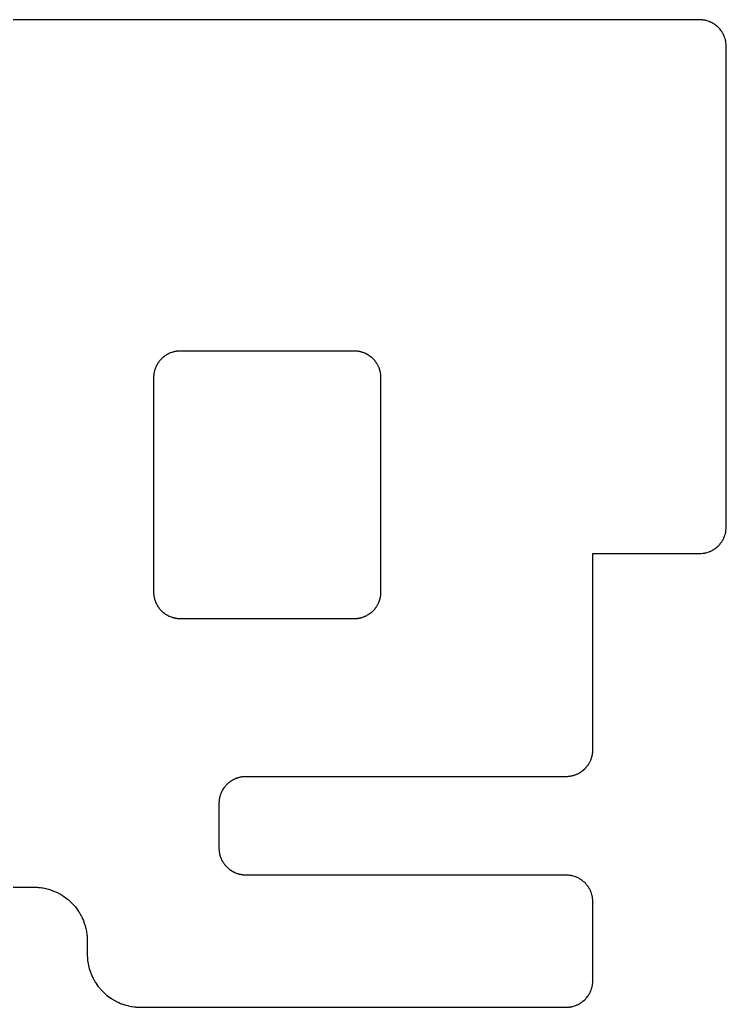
# Model space of a CAD drawing. Header units: metres. Extents: x -5 to 106, y 0 to 37.
# Drawn here: x 79.47 to 105.95, y 0 to 37 of the extents above; entities that cross this region are included whole.
import ezdxf

# ---------------------------------------------------------------- set-up
doc = ezdxf.new("R2010")
doc.units = ezdxf.units.M

msp = doc.modelspace()

# ---------------------------------------------------------------- linework, layer by layer
for p, q in [((104.968, 37), (-4.01758, 37)), ((104.985, 36.999), (104.968, 37)), ((105.002, 36.999), (104.985, 36.999)), ((105.02, 36.998), (105.002, 36.999)), ((105.072, 36.9922), (105.02, 36.998)), ((105.089, 36.9902), (105.072, 36.9922)), ((105.124, 36.9844), (105.089, 36.9902)), ((105.141, 36.9814), (105.124, 36.9844)), ((105.158, 36.9785), (105.141, 36.9814)), ((105.175, 36.9746), (105.158, 36.9785)), ((105.192, 36.9707), (105.175, 36.9746)), ((105.259, 36.9512), (105.192, 36.9707)), ((105.309, 36.9336), (105.259, 36.9512)), ((105.324, 36.9268), (105.309, 36.9336)), ((105.341, 36.9209), (105.324, 36.9268)), ((105.356, 36.9131), (105.341, 36.9209)), ((105.373, 36.9062), (105.356, 36.9131)), ((105.42, 36.8828), (105.373, 36.9062)), ((105.435, 36.875), (105.42, 36.8828)), ((105.45, 36.8662), (105.435, 36.875)), ((105.465, 36.8574), (105.45, 36.8662)), ((105.479, 36.8477), (105.465, 36.8574)), ((105.495, 36.8389), (105.479, 36.8477)), ((105.509, 36.8291), (105.495, 36.8389)), ((105.523, 36.8193), (105.509, 36.8291)), ((105.538, 36.8086), (105.523, 36.8193)), ((105.552, 36.7988), (105.538, 36.8086)), ((105.579, 36.7773), (105.552, 36.7988)), ((105.593, 36.7656), (105.579, 36.7773)), ((105.606, 36.7549), (105.593, 36.7656)), ((105.645, 36.7197), (105.606, 36.7549)), ((105.657, 36.707), (105.645, 36.7197)), ((105.669, 36.6943), (105.657, 36.707)), ((105.682, 36.6816), (105.669, 36.6943)), ((105.705, 36.6562), (105.682, 36.6816)), ((105.716, 36.6426), (105.705, 36.6562)), ((105.728, 36.6289), (105.716, 36.6426)), ((105.749, 36.6016), (105.728, 36.6289)), ((105.759, 36.5879), (105.749, 36.6016)), ((105.77, 36.5732), (105.759, 36.5879)), ((105.779, 36.5596), (105.77, 36.5732)), ((105.789, 36.5449), (105.779, 36.5596)), ((105.798, 36.5303), (105.789, 36.5449)), ((105.808, 36.5146), (105.798, 36.5303)), ((105.816, 36.5), (105.808, 36.5146)), ((105.824, 36.4844), (105.816, 36.5)), ((105.833, 36.4697), (105.824, 36.4844)), ((105.856, 36.4229), (105.833, 36.4697)), ((105.863, 36.4062), (105.856, 36.4229)), ((105.877, 36.375), (105.863, 36.4062)), ((105.884, 36.3584), (105.877, 36.375)), ((105.901, 36.3086), (105.884, 36.3584)), ((105.916, 36.2588), (105.901, 36.3086)), ((105.92, 36.2422), (105.916, 36.2588)), ((105.925, 36.2246), (105.92, 36.2422)), ((105.928, 36.208), (105.925, 36.2246)), ((105.932, 36.1904), (105.928, 36.208)), ((105.935, 36.1738), (105.932, 36.1904)), ((105.938, 36.1562), (105.935, 36.1738)), ((105.94, 36.1396), (105.938, 36.1562)), ((105.946, 36.0869), (105.94, 36.1396)), ((105.947, 36.0693), (105.946, 36.0869)), ((105.948, 36.0527), (105.947, 36.0693)), ((105.95, 36.0176), (105.948, 36.0527)), ((105.95, 17.9824), (105.95, 36.0176)), ((84.9268, 24.4189), (84.9404, 24.4287)), ((84.9404, 24.4287), (84.9697, 24.4482)), ((84.9697, 24.4482), (84.9854, 24.457)), ((84.9854, 24.457), (85, 24.4658)), ((85, 24.4658), (85.0156, 24.4746)), ((85.0156, 24.4746), (85.0303, 24.4824)), ((85.0303, 24.4824), (85.0459, 24.4912)), ((85.0459, 24.4912), (85.0615, 24.499)), ((85.0615, 24.499), (85.0771, 24.5059)), ((85.0771, 24.5059), (85.0938, 24.5137)), ((85.0938, 24.5137), (85.125, 24.5273)), ((85.125, 24.5273), (85.1914, 24.5508)), ((85.1914, 24.5508), (85.208, 24.5557)), ((85.208, 24.5557), (85.2246, 24.5615)), ((85.2246, 24.5615), (85.2412, 24.5654)), ((85.2412, 24.5654), (85.2578, 24.5703)), ((85.2578, 24.5703), (85.2754, 24.5742)), ((85.2754, 24.5742), (85.292, 24.5781)), ((85.292, 24.5781), (85.3096, 24.5811)), ((85.3096, 24.5811), (85.3262, 24.585)), ((85.3262, 24.585), (85.3438, 24.5879)), ((85.3438, 24.5879), (85.3604, 24.5898)), ((85.3604, 24.5898), (85.3779, 24.5928)), ((85.3779, 24.5928), (85.3955, 24.5947)), ((85.3955, 24.5947), (85.4131, 24.5957)), ((85.4131, 24.5957), (85.4307, 24.5977)), ((85.4307, 24.5977), (85.4473, 24.5986)), ((85.4473, 24.5986), (85.4648, 24.5996)), ((85.4648, 24.5996), (92.0312, 24.5996)), ((92.0312, 24.5996), (92.0664, 24.5977)), ((92.0664, 24.5977), (92.084, 24.5957)), ((92.084, 24.5957), (92.1016, 24.5947)), ((92.1016, 24.5947), (92.1182, 24.5928)), ((92.1182, 24.5928), (92.1357, 24.5898)), ((92.1357, 24.5898), (92.1533, 24.5879)), ((92.1533, 24.5879), (92.1699, 24.585)), ((92.1699, 24.585), (92.1875, 24.5811)), ((92.1875, 24.5811), (92.2041, 24.5781)), ((92.2041, 24.5781), (92.2217, 24.5742)), ((92.2217, 24.5742), (92.2383, 24.5703)), ((92.2383, 24.5703), (92.2559, 24.5654)), ((92.2559, 24.5654), (92.2725, 24.5615)), ((92.2725, 24.5615), (92.2891, 24.5557)), ((92.2891, 24.5557), (92.3057, 24.5508)), ((92.3057, 24.5508), (92.3555, 24.5332)), ((92.3555, 24.5332), (92.3711, 24.5273)), ((92.3711, 24.5273), (92.3877, 24.5205)), ((92.3877, 24.5205), (92.4033, 24.5137)), ((92.4033, 24.5137), (92.4189, 24.5059)), ((92.4189, 24.5059), (92.4346, 24.499)), ((92.4346, 24.499), (92.4502, 24.4912)), ((92.4502, 24.4912), (92.4658, 24.4824)), ((92.4658, 24.4824), (92.4814, 24.4746)), ((92.4814, 24.4746), (92.4971, 24.4658)), ((92.4971, 24.4658), (92.5264, 24.4482)), ((92.5264, 24.4482), (92.5703, 24.4189)), ((84.5938, 24.0225), (84.625, 24.085)), ((84.625, 24.085), (84.6338, 24.0996)), ((84.6338, 24.0996), (84.6426, 24.1152)), ((84.6426, 24.1152), (84.6523, 24.1299)), ((84.6523, 24.1299), (84.6611, 24.1445)), ((84.6611, 24.1445), (84.6807, 24.1738)), ((84.6807, 24.1738), (84.6914, 24.1875)), ((84.6914, 24.1875), (84.7012, 24.2012)), ((84.7012, 24.2012), (84.7119, 24.2158)), ((84.7119, 24.2158), (84.7227, 24.2295)), ((84.7227, 24.2295), (84.7344, 24.2422)), ((84.7344, 24.2422), (84.7451, 24.2559)), ((84.7451, 24.2559), (84.7568, 24.2686)), ((84.7568, 24.2686), (84.7686, 24.2822)), ((84.7686, 24.2822), (84.7803, 24.2949)), ((84.7803, 24.2949), (84.793, 24.3066)), ((84.793, 24.3066), (84.8057, 24.3193)), ((84.8057, 24.3193), (84.8438, 24.3545)), ((84.8438, 24.3545), (84.8574, 24.3662)), ((84.8574, 24.3662), (84.9121, 24.4092)), ((84.9121, 24.4092), (84.9268, 24.4189)), ((92.5703, 24.4189), (92.584, 24.4092)), ((92.584, 24.4092), (92.5986, 24.3984)), ((92.5986, 24.3984), (92.6396, 24.3662)), ((92.6396, 24.3662), (92.6523, 24.3545)), ((92.6523, 24.3545), (92.666, 24.3428)), ((92.666, 24.3428), (92.6914, 24.3193)), ((92.6914, 24.3193), (92.7158, 24.2949)), ((92.7158, 24.2949), (92.7275, 24.2822)), ((92.7275, 24.2822), (92.7402, 24.2686)), ((92.7402, 24.2686), (92.751, 24.2559)), ((92.751, 24.2559), (92.7627, 24.2422)), ((92.7627, 24.2422), (92.7734, 24.2295)), ((92.7734, 24.2295), (92.7842, 24.2158)), ((92.7842, 24.2158), (92.7949, 24.2012)), ((92.7949, 24.2012), (92.8057, 24.1875)), ((92.8057, 24.1875), (92.8154, 24.1738)), ((92.8154, 24.1738), (92.8262, 24.1592)), ((92.8262, 24.1592), (92.835, 24.1445)), ((92.835, 24.1445), (92.8447, 24.1299)), ((92.8447, 24.1299), (92.8535, 24.1152)), ((92.8535, 24.1152), (92.8623, 24.0996)), ((92.8623, 24.0996), (92.8711, 24.085)), ((92.8711, 24.085), (92.8799, 24.0693)), ((92.8799, 24.0693), (92.9033, 24.0225)), ((84.502, 23.6699), (84.5039, 23.6865)), ((84.5039, 23.6865), (84.5098, 23.7393)), ((84.5098, 23.7393), (84.5127, 23.7559)), ((84.5127, 23.7559), (84.5186, 23.791)), ((84.5186, 23.791), (84.5215, 23.8076)), ((84.5215, 23.8076), (84.5254, 23.8252)), ((84.5254, 23.8252), (84.5293, 23.8418)), ((84.5293, 23.8418), (84.5391, 23.875)), ((84.5391, 23.875), (84.5439, 23.8926)), ((84.5439, 23.8926), (84.5488, 23.9092)), ((84.5488, 23.9092), (84.5547, 23.9258)), ((84.5547, 23.9258), (84.5605, 23.9414)), ((84.5605, 23.9414), (84.5664, 23.958)), ((84.5664, 23.958), (84.5732, 23.9746)), ((84.5732, 23.9746), (84.5791, 23.9902)), ((84.5791, 23.9902), (84.5869, 24.0068)), ((84.5869, 24.0068), (84.5938, 24.0225)), ((92.9033, 24.0225), (92.9102, 24.0068)), ((92.9102, 24.0068), (92.917, 23.9902)), ((92.917, 23.9902), (92.9238, 23.9746)), ((92.9238, 23.9746), (92.9307, 23.958)), ((92.9307, 23.958), (92.9365, 23.9414)), ((92.9365, 23.9414), (92.9424, 23.9258)), ((92.9424, 23.9258), (92.9473, 23.9092)), ((92.9473, 23.9092), (92.9531, 23.8926)), ((92.9531, 23.8926), (92.958, 23.875)), ((92.958, 23.875), (92.9629, 23.8584)), ((92.9629, 23.8584), (92.9707, 23.8252)), ((92.9707, 23.8252), (92.9746, 23.8076)), ((92.9746, 23.8076), (92.9785, 23.791)), ((92.9785, 23.791), (92.9844, 23.7559)), ((92.9844, 23.7559), (92.9873, 23.7393)), ((92.9873, 23.7393), (92.9932, 23.6865)), ((92.9932, 23.6865), (92.9941, 23.6699)), ((84.5, 23.6172), (84.501, 23.6348)), ((84.5, 15.5332), (84.5, 23.6172)), ((84.501, 23.6523), (84.502, 23.6699)), ((84.501, 23.6348), (84.501, 23.6523)), ((92.9941, 23.6699), (92.9961, 23.6348)), ((92.9961, 23.6348), (92.9961, 23.6172)), ((92.9961, 23.6172), (92.9971, 23.5996)), ((92.9971, 23.5996), (92.9971, 15.5508)), ((105.92, 17.7578), (105.925, 17.7754)), ((105.925, 17.7754), (105.928, 17.792)), ((105.928, 17.792), (105.932, 17.8096)), ((105.932, 17.8096), (105.935, 17.8262)), ((105.935, 17.8262), (105.938, 17.8438)), ((105.938, 17.8438), (105.94, 17.8604)), ((105.94, 17.8604), (105.946, 17.9131)), ((105.946, 17.9131), (105.947, 17.9307)), ((105.947, 17.9307), (105.948, 17.9473)), ((105.948, 17.9473), (105.95, 17.9824)), ((105.728, 17.3711), (105.749, 17.3984)), ((105.749, 17.3984), (105.759, 17.4121)), ((105.759, 17.4121), (105.77, 17.4268)), ((105.77, 17.4268), (105.779, 17.4404)), ((105.779, 17.4404), (105.789, 17.4551)), ((105.789, 17.4551), (105.798, 17.4697)), ((105.798, 17.4697), (105.808, 17.4854)), ((105.808, 17.4854), (105.816, 17.5)), ((105.816, 17.5), (105.824, 17.5156)), ((105.824, 17.5156), (105.833, 17.5303)), ((105.833, 17.5303), (105.856, 17.5771)), ((105.856, 17.5771), (105.863, 17.5938)), ((105.863, 17.5938), (105.877, 17.625)), ((105.877, 17.625), (105.884, 17.6416)), ((105.884, 17.6416), (105.901, 17.6914)), ((105.901, 17.6914), (105.916, 17.7412)), ((105.916, 17.7412), (105.92, 17.7578)), ((105.141, 17.0186), (105.158, 17.0215)), ((105.158, 17.0215), (105.175, 17.0254)), ((105.175, 17.0254), (105.192, 17.0293)), ((105.192, 17.0293), (105.259, 17.0488)), ((105.259, 17.0488), (105.309, 17.0664)), ((105.309, 17.0664), (105.324, 17.0732)), ((105.324, 17.0732), (105.341, 17.0791)), ((105.341, 17.0791), (105.356, 17.0869)), ((105.356, 17.0869), (105.373, 17.0938)), ((105.373, 17.0938), (105.42, 17.1172)), ((105.42, 17.1172), (105.435, 17.125)), ((105.435, 17.125), (105.45, 17.1338)), ((105.45, 17.1338), (105.465, 17.1426)), ((105.465, 17.1426), (105.479, 17.1523)), ((105.479, 17.1523), (105.495, 17.1611)), ((105.495, 17.1611), (105.509, 17.1709)), ((105.509, 17.1709), (105.523, 17.1807)), ((105.523, 17.1807), (105.538, 17.1914)), ((105.538, 17.1914), (105.552, 17.2012)), ((105.552, 17.2012), (105.579, 17.2227)), ((105.579, 17.2227), (105.593, 17.2344)), ((105.593, 17.2344), (105.606, 17.2451)), ((105.606, 17.2451), (105.645, 17.2803)), ((105.645, 17.2803), (105.657, 17.293)), ((105.657, 17.293), (105.669, 17.3057)), ((105.669, 17.3057), (105.682, 17.3184)), ((105.682, 17.3184), (105.705, 17.3438)), ((105.705, 17.3438), (105.716, 17.3574)), ((105.716, 17.3574), (105.728, 17.3711)), ((100.95, 9.63281), (100.95, 17)), ((100.95, 17), (104.968, 17)), ((104.968, 17), (104.985, 17.001)), ((104.985, 17.001), (105.002, 17.001)), ((105.002, 17.001), (105.02, 17.002)), ((105.02, 17.002), (105.072, 17.0078)), ((105.072, 17.0078), (105.089, 17.0098)), ((105.089, 17.0098), (105.124, 17.0156)), ((105.124, 17.0156), (105.141, 17.0186)), ((92.9971, 15.5508), (92.9961, 15.5332)), ((84.501, 15.5156), (84.5, 15.5332)), ((84.501, 15.498), (84.501, 15.5156)), ((84.502, 15.4805), (84.501, 15.498)), ((84.5039, 15.4639), (84.502, 15.4805)), ((84.5098, 15.4111), (84.5039, 15.4639)), ((84.5127, 15.3945), (84.5098, 15.4111)), ((84.5186, 15.3594), (84.5127, 15.3945)), ((84.5215, 15.3428), (84.5186, 15.3594)), ((84.5254, 15.3252), (84.5215, 15.3428)), ((84.5293, 15.3086), (84.5254, 15.3252)), ((84.5391, 15.2754), (84.5293, 15.3086)), ((84.5439, 15.2578), (84.5391, 15.2754)), ((84.5488, 15.2412), (84.5439, 15.2578)), ((84.5547, 15.2246), (84.5488, 15.2412)), ((84.5605, 15.209), (84.5547, 15.2246)), ((84.5664, 15.1924), (84.5605, 15.209)), ((84.5732, 15.1758), (84.5664, 15.1924)), ((84.5791, 15.1602), (84.5732, 15.1758)), ((92.9238, 15.1758), (92.917, 15.1602)), ((92.9307, 15.1924), (92.9238, 15.1758)), ((92.9365, 15.209), (92.9307, 15.1924)), ((92.9424, 15.2246), (92.9365, 15.209)), ((92.9473, 15.2412), (92.9424, 15.2246)), ((92.9531, 15.2578), (92.9473, 15.2412)), ((92.958, 15.2754), (92.9531, 15.2578)), ((92.9629, 15.292), (92.958, 15.2754)), ((92.9707, 15.3252), (92.9629, 15.292)), ((92.9746, 15.3428), (92.9707, 15.3252)), ((92.9785, 15.3594), (92.9746, 15.3428)), ((92.9844, 15.3945), (92.9785, 15.3594)), ((92.9873, 15.4111), (92.9844, 15.3945)), ((92.9932, 15.4639), (92.9873, 15.4111)), ((92.9941, 15.4805), (92.9932, 15.4639)), ((92.9961, 15.5156), (92.9941, 15.4805)), ((92.9961, 15.5332), (92.9961, 15.5156)), ((84.5869, 15.1436), (84.5791, 15.1602)), ((84.5938, 15.1279), (84.5869, 15.1436)), ((84.625, 15.0654), (84.5938, 15.1279)), ((84.6338, 15.0508), (84.625, 15.0654)), ((84.6426, 15.0352), (84.6338, 15.0508)), ((84.6523, 15.0205), (84.6426, 15.0352)), ((84.6611, 15.0059), (84.6523, 15.0205)), ((84.6807, 14.9766), (84.6611, 15.0059)), ((84.6914, 14.9629), (84.6807, 14.9766)), ((84.7012, 14.9492), (84.6914, 14.9629)), ((84.7119, 14.9346), (84.7012, 14.9492)), ((84.7227, 14.9209), (84.7119, 14.9346)), ((84.7344, 14.9082), (84.7227, 14.9209)), ((84.7451, 14.8945), (84.7344, 14.9082)), ((84.7568, 14.8818), (84.7451, 14.8945)), ((84.7686, 14.8682), (84.7568, 14.8818)), ((84.7803, 14.8555), (84.7686, 14.8682)), ((84.793, 14.8438), (84.7803, 14.8555)), ((84.8057, 14.8311), (84.793, 14.8438)), ((84.8438, 14.7959), (84.8057, 14.8311)), ((92.666, 14.8076), (92.6523, 14.7959)), ((92.6914, 14.8311), (92.666, 14.8076)), ((92.7158, 14.8555), (92.6914, 14.8311)), ((92.7275, 14.8682), (92.7158, 14.8555)), ((92.7402, 14.8818), (92.7275, 14.8682)), ((92.751, 14.8945), (92.7402, 14.8818)), ((92.7627, 14.9082), (92.751, 14.8945)), ((92.7734, 14.9209), (92.7627, 14.9082)), ((92.7842, 14.9346), (92.7734, 14.9209)), ((92.7949, 14.9492), (92.7842, 14.9346)), ((92.8057, 14.9629), (92.7949, 14.9492)), ((92.8154, 14.9766), (92.8057, 14.9629)), ((92.8262, 14.9912), (92.8154, 14.9766)), ((92.835, 15.0059), (92.8262, 14.9912)), ((92.8447, 15.0205), (92.835, 15.0059)), ((92.8535, 15.0352), (92.8447, 15.0205)), ((92.8623, 15.0508), (92.8535, 15.0352)), ((92.8711, 15.0654), (92.8623, 15.0508)), ((92.8799, 15.0811), (92.8711, 15.0654)), ((92.9033, 15.1279), (92.8799, 15.0811)), ((92.9102, 15.1436), (92.9033, 15.1279)), ((92.917, 15.1602), (92.9102, 15.1436)), ((84.8574, 14.7842), (84.8438, 14.7959)), ((84.9121, 14.7412), (84.8574, 14.7842)), ((84.9268, 14.7314), (84.9121, 14.7412)), ((84.9404, 14.7217), (84.9268, 14.7314)), ((84.9697, 14.7021), (84.9404, 14.7217)), ((84.9854, 14.6934), (84.9697, 14.7021)), ((85, 14.6846), (84.9854, 14.6934)), ((85.0156, 14.6758), (85, 14.6846)), ((85.0303, 14.668), (85.0156, 14.6758)), ((85.0459, 14.6592), (85.0303, 14.668)), ((85.0615, 14.6514), (85.0459, 14.6592)), ((85.0771, 14.6445), (85.0615, 14.6514)), ((85.0938, 14.6367), (85.0771, 14.6445)), ((85.125, 14.623), (85.0938, 14.6367)), ((85.1914, 14.5996), (85.125, 14.623)), ((85.208, 14.5947), (85.1914, 14.5996)), ((85.2246, 14.5889), (85.208, 14.5947)), ((85.2412, 14.585), (85.2246, 14.5889)), ((85.2578, 14.5801), (85.2412, 14.585)), ((85.2754, 14.5762), (85.2578, 14.5801)), ((85.292, 14.5723), (85.2754, 14.5762)), ((85.3096, 14.5693), (85.292, 14.5723)), ((85.3262, 14.5654), (85.3096, 14.5693)), ((85.3438, 14.5625), (85.3262, 14.5654)), ((85.3604, 14.5605), (85.3438, 14.5625)), ((85.3779, 14.5576), (85.3604, 14.5605)), ((85.3955, 14.5557), (85.3779, 14.5576)), ((85.4131, 14.5547), (85.3955, 14.5557)), ((85.4307, 14.5527), (85.4131, 14.5547)), ((85.4473, 14.5518), (85.4307, 14.5527)), ((85.4648, 14.5508), (85.4473, 14.5518)), ((92.0312, 14.5508), (85.4648, 14.5508)), ((92.0664, 14.5527), (92.0312, 14.5508)), ((92.084, 14.5547), (92.0664, 14.5527)), ((92.1016, 14.5557), (92.084, 14.5547)), ((92.1182, 14.5576), (92.1016, 14.5557)), ((92.1357, 14.5605), (92.1182, 14.5576)), ((92.1533, 14.5625), (92.1357, 14.5605)), ((92.1699, 14.5654), (92.1533, 14.5625)), ((92.1875, 14.5693), (92.1699, 14.5654)), ((92.2041, 14.5723), (92.1875, 14.5693)), ((92.2217, 14.5762), (92.2041, 14.5723)), ((92.2383, 14.5801), (92.2217, 14.5762)), ((92.2559, 14.585), (92.2383, 14.5801)), ((92.2725, 14.5889), (92.2559, 14.585)), ((92.2891, 14.5947), (92.2725, 14.5889)), ((92.3057, 14.5996), (92.2891, 14.5947)), ((92.3555, 14.6172), (92.3057, 14.5996)), ((92.3711, 14.623), (92.3555, 14.6172)), ((92.3877, 14.6299), (92.3711, 14.623)), ((92.4033, 14.6367), (92.3877, 14.6299)), ((92.4189, 14.6445), (92.4033, 14.6367)), ((92.4346, 14.6514), (92.4189, 14.6445)), ((92.4502, 14.6592), (92.4346, 14.6514)), ((92.4658, 14.668), (92.4502, 14.6592)), ((92.4814, 14.6758), (92.4658, 14.668)), ((92.4971, 14.6846), (92.4814, 14.6758)), ((92.5264, 14.7021), (92.4971, 14.6846)), ((92.5703, 14.7314), (92.5264, 14.7021)), ((92.584, 14.7412), (92.5703, 14.7314)), ((92.5986, 14.752), (92.584, 14.7412)), ((92.6396, 14.7842), (92.5986, 14.752)), ((92.6523, 14.7959), (92.6396, 14.7842)), ((100.946, 9.5625), (100.95, 9.63281)), ((100.856, 9.22754), (100.87, 9.25879)), ((100.87, 9.25879), (100.884, 9.29199)), ((100.884, 9.29199), (100.89, 9.30762)), ((100.89, 9.30762), (100.901, 9.34082)), ((100.901, 9.34082), (100.911, 9.37402)), ((100.911, 9.37402), (100.916, 9.3916)), ((100.916, 9.3916), (100.92, 9.4082)), ((100.92, 9.4082), (100.925, 9.4248)), ((100.925, 9.4248), (100.928, 9.44238)), ((100.928, 9.44238), (100.932, 9.45898)), ((100.932, 9.45898), (100.935, 9.47656)), ((100.935, 9.47656), (100.938, 9.49316)), ((100.938, 9.49316), (100.94, 9.51074)), ((100.94, 9.51074), (100.944, 9.5459)), ((100.944, 9.5459), (100.946, 9.5625)), ((100.538, 8.84082), (100.593, 8.88379)), ((100.593, 8.88379), (100.606, 8.89551)), ((100.606, 8.89551), (100.645, 8.93066)), ((100.645, 8.93066), (100.682, 8.96777)), ((100.682, 8.96777), (100.693, 8.98047)), ((100.693, 8.98047), (100.705, 8.99414)), ((100.705, 8.99414), (100.716, 9.00684)), ((100.716, 9.00684), (100.728, 9.02051)), ((100.728, 9.02051), (100.749, 9.04785)), ((100.749, 9.04785), (100.759, 9.0625)), ((100.759, 9.0625), (100.77, 9.07617)), ((100.77, 9.07617), (100.789, 9.10547)), ((100.789, 9.10547), (100.798, 9.12012)), ((100.798, 9.12012), (100.808, 9.13477)), ((100.808, 9.13477), (100.816, 9.15039)), ((100.816, 9.15039), (100.824, 9.16504)), ((100.824, 9.16504), (100.833, 9.18066)), ((100.833, 9.18066), (100.856, 9.22754)), ((87.4346, 8.50684), (87.4502, 8.51562)), ((87.4502, 8.51562), (87.4648, 8.52441)), ((87.4648, 8.52441), (87.4805, 8.5332)), ((87.4805, 8.5332), (87.5273, 8.55664)), ((87.5273, 8.55664), (87.543, 8.56348)), ((87.543, 8.56348), (87.5596, 8.57031)), ((87.5596, 8.57031), (87.5752, 8.57715)), ((87.5752, 8.57715), (87.5918, 8.58398)), ((87.5918, 8.58398), (87.6084, 8.58984)), ((87.6084, 8.58984), (87.624, 8.5957)), ((87.624, 8.5957), (87.6406, 8.60059)), ((87.6406, 8.60059), (87.6572, 8.60645)), ((87.6572, 8.60645), (87.6748, 8.61133)), ((87.6748, 8.61133), (87.6914, 8.61621)), ((87.6914, 8.61621), (87.7246, 8.62402)), ((87.7246, 8.62402), (87.7422, 8.62793)), ((87.7422, 8.62793), (87.7588, 8.63184)), ((87.7588, 8.63184), (87.7939, 8.6377)), ((87.7939, 8.6377), (87.8105, 8.64062)), ((87.8105, 8.64062), (87.8633, 8.64648)), ((87.8633, 8.64648), (87.8799, 8.64746)), ((87.8799, 8.64746), (87.915, 8.64941)), ((87.915, 8.64941), (87.9326, 8.64941)), ((87.9326, 8.64941), (87.9502, 8.65039)), ((87.9502, 8.65039), (99.9854, 8.65039)), ((99.9854, 8.65039), (100.002, 8.65137)), ((100.002, 8.65137), (100.037, 8.65332)), ((100.037, 8.65332), (100.072, 8.65723)), ((100.072, 8.65723), (100.089, 8.66016)), ((100.089, 8.66016), (100.106, 8.66211)), ((100.106, 8.66211), (100.124, 8.66504)), ((100.124, 8.66504), (100.141, 8.66797)), ((100.141, 8.66797), (100.158, 8.67188)), ((100.158, 8.67188), (100.175, 8.67578)), ((100.175, 8.67578), (100.192, 8.67969)), ((100.192, 8.67969), (100.209, 8.68359)), ((100.209, 8.68359), (100.242, 8.69336)), ((100.242, 8.69336), (100.259, 8.69922)), ((100.259, 8.69922), (100.275, 8.7041)), ((100.275, 8.7041), (100.292, 8.70996)), ((100.292, 8.70996), (100.309, 8.7168)), ((100.309, 8.7168), (100.324, 8.72266)), ((100.324, 8.72266), (100.341, 8.72949)), ((100.341, 8.72949), (100.356, 8.73633)), ((100.356, 8.73633), (100.373, 8.74414)), ((100.373, 8.74414), (100.389, 8.75098)), ((100.389, 8.75098), (100.42, 8.7666)), ((100.42, 8.7666), (100.435, 8.77539)), ((100.435, 8.77539), (100.45, 8.78418)), ((100.45, 8.78418), (100.479, 8.80176)), ((100.479, 8.80176), (100.495, 8.81152)), ((100.495, 8.81152), (100.509, 8.82129)), ((100.509, 8.82129), (100.538, 8.84082)), ((87.0752, 8.13477), (87.084, 8.15039)), ((87.084, 8.15039), (87.1016, 8.17969)), ((87.1016, 8.17969), (87.1309, 8.22363)), ((87.1309, 8.22363), (87.1406, 8.2373)), ((87.1406, 8.2373), (87.1514, 8.25195)), ((87.1514, 8.25195), (87.1836, 8.29297)), ((87.1836, 8.29297), (87.1953, 8.30566)), ((87.1953, 8.30566), (87.207, 8.31934)), ((87.207, 8.31934), (87.2305, 8.34473)), ((87.2305, 8.34473), (87.2676, 8.38184)), ((87.2676, 8.38184), (87.2812, 8.39355)), ((87.2812, 8.39355), (87.2939, 8.4043)), ((87.2939, 8.4043), (87.3076, 8.41602)), ((87.3076, 8.41602), (87.3203, 8.42676)), ((87.3203, 8.42676), (87.334, 8.43848)), ((87.334, 8.43848), (87.3486, 8.44824)), ((87.3486, 8.44824), (87.3623, 8.45898)), ((87.3623, 8.45898), (87.376, 8.46875)), ((87.376, 8.46875), (87.3906, 8.47949)), ((87.3906, 8.47949), (87.4053, 8.48828)), ((87.4053, 8.48828), (87.4199, 8.49805)), ((87.4199, 8.49805), (87.4346, 8.50684)), ((86.9551, 7.75488), (86.957, 7.77148)), ((86.957, 7.77148), (86.96, 7.78906)), ((86.96, 7.78906), (86.9619, 7.80664)), ((86.9619, 7.80664), (86.9648, 7.82324)), ((86.9648, 7.82324), (86.9688, 7.84082)), ((86.9688, 7.84082), (86.9717, 7.8584)), ((86.9717, 7.8584), (86.9795, 7.8916)), ((86.9795, 7.8916), (86.9844, 7.90918)), ((86.9844, 7.90918), (86.9883, 7.92578)), ((86.9883, 7.92578), (86.9941, 7.94238)), ((86.9941, 7.94238), (86.999, 7.95898)), ((86.999, 7.95898), (87.0166, 8.00879)), ((87.0166, 8.00879), (87.0225, 8.02441)), ((87.0225, 8.02441), (87.0293, 8.04102)), ((87.0293, 8.04102), (87.0361, 8.05664)), ((87.0361, 8.05664), (87.0439, 8.07227)), ((87.0439, 8.07227), (87.0508, 8.08789)), ((87.0508, 8.08789), (87.0586, 8.10352)), ((87.0586, 8.10352), (87.0674, 8.11914)), ((87.0674, 8.11914), (87.0752, 8.13477)), ((86.9502, 7.68457), (86.9521, 7.71973)), ((86.9502, 5.91504), (86.9502, 7.68457)), ((86.9521, 7.71973), (86.9541, 7.7373)), ((86.9541, 7.7373), (86.9551, 7.75488)), ((86.9521, 5.87988), (86.9502, 5.91504)), ((86.9541, 5.86328), (86.9521, 5.87988)), ((86.9551, 5.8457), (86.9541, 5.86328)), ((86.957, 5.82812), (86.9551, 5.8457)), ((86.96, 5.81055), (86.957, 5.82812)), ((86.9619, 5.79395), (86.96, 5.81055)), ((86.9648, 5.77637), (86.9619, 5.79395)), ((86.9688, 5.75879), (86.9648, 5.77637)), ((86.9717, 5.74219), (86.9688, 5.75879)), ((86.9756, 5.72461), (86.9717, 5.74219)), ((86.9795, 5.70801), (86.9756, 5.72461)), ((86.9844, 5.69141), (86.9795, 5.70801)), ((86.9883, 5.6748), (86.9844, 5.69141)), ((86.9941, 5.65723), (86.9883, 5.6748)), ((86.999, 5.64062), (86.9941, 5.65723)), ((87.0049, 5.62402), (86.999, 5.64062)), ((87.0107, 5.6084), (87.0049, 5.62402)), ((87.0225, 5.5752), (87.0107, 5.6084)), ((87.0293, 5.55957), (87.0225, 5.5752)), ((87.0361, 5.54297), (87.0293, 5.55957)), ((87.0439, 5.52734), (87.0361, 5.54297)), ((87.0508, 5.51172), (87.0439, 5.52734)), ((87.0586, 5.49609), (87.0508, 5.51172)), ((87.0674, 5.48047), (87.0586, 5.49609)), ((87.0752, 5.46484), (87.0674, 5.48047)), ((87.084, 5.4502), (87.0752, 5.46484)), ((87.0928, 5.43457), (87.084, 5.4502)), ((87.1016, 5.41992), (87.0928, 5.43457)), ((87.1309, 5.37598), (87.1016, 5.41992)), ((87.1406, 5.3623), (87.1309, 5.37598)), ((87.1514, 5.34863), (87.1406, 5.3623)), ((87.1621, 5.33398), (87.1514, 5.34863)), ((87.1729, 5.32031), (87.1621, 5.33398)), ((87.1836, 5.30762), (87.1729, 5.32031)), ((87.1953, 5.29395), (87.1836, 5.30762)), ((87.207, 5.28125), (87.1953, 5.29395)), ((87.2188, 5.26758), (87.207, 5.28125)), ((87.2305, 5.25488), (87.2188, 5.26758)), ((87.2432, 5.24316), (87.2305, 5.25488)), ((87.2549, 5.23047), (87.2432, 5.24316)), ((87.2676, 5.21875), (87.2549, 5.23047)), ((87.2812, 5.20703), (87.2676, 5.21875)), ((87.2939, 5.19531), (87.2812, 5.20703)), ((87.3076, 5.18359), (87.2939, 5.19531)), ((87.3203, 5.17285), (87.3076, 5.18359)), ((87.334, 5.16211), (87.3203, 5.17285)), ((87.3486, 5.15137), (87.334, 5.16211)), ((87.3623, 5.14062), (87.3486, 5.15137)), ((87.376, 5.13086), (87.3623, 5.14062)), ((87.4199, 5.10156), (87.376, 5.13086)), ((87.4346, 5.09277), (87.4199, 5.10156)), ((87.4502, 5.08398), (87.4346, 5.09277)), ((87.4648, 5.0752), (87.4502, 5.08398)), ((87.4805, 5.06738), (87.4648, 5.0752)), ((87.4961, 5.05859), (87.4805, 5.06738)), ((87.5117, 5.05078), (87.4961, 5.05859)), ((87.5273, 5.04395), (87.5117, 5.05078)), ((87.543, 5.03613), (87.5273, 5.04395)), ((87.5596, 5.0293), (87.543, 5.03613)), ((87.5752, 5.02246), (87.5596, 5.0293)), ((87.6084, 5.01074), (87.5752, 5.02246)), ((87.624, 5.00488), (87.6084, 5.01074)), ((87.6406, 4.99902), (87.624, 5.00488)), ((87.6572, 4.99414), (87.6406, 4.99902)), ((87.6748, 4.98828), (87.6572, 4.99414)), ((87.6914, 4.98438), (87.6748, 4.98828)), ((87.708, 4.97949), (87.6914, 4.98438)), ((87.7246, 4.97559), (87.708, 4.97949)), ((87.7422, 4.97168), (87.7246, 4.97559)), ((87.7588, 4.96875), (87.7422, 4.97168)), ((87.7764, 4.96484), (87.7588, 4.96875)), ((87.7939, 4.96191), (87.7764, 4.96484)), ((87.8105, 4.95996), (87.7939, 4.96191)), ((87.8281, 4.95703), (87.8105, 4.95996)), ((87.8457, 4.95508), (87.8281, 4.95703)), ((87.8633, 4.9541), (87.8457, 4.95508)), ((87.8799, 4.95215), (87.8633, 4.9541)), ((87.915, 4.9502), (87.8799, 4.95215)), ((99.9678, 4.9502), (87.915, 4.9502)), ((99.9854, 4.94922), (99.9678, 4.9502)), ((100.002, 4.94824), (99.9854, 4.94922)), ((100.037, 4.94629), (100.002, 4.94824)), ((100.072, 4.94238), (100.037, 4.94629)), ((100.089, 4.94043), (100.072, 4.94238)), ((100.124, 4.93457), (100.089, 4.94043)), ((100.141, 4.93164), (100.124, 4.93457)), ((100.158, 4.92773), (100.141, 4.93164)), ((100.175, 4.9248), (100.158, 4.92773)), ((100.192, 4.91992), (100.175, 4.9248)), ((100.209, 4.91602), (100.192, 4.91992)), ((100.259, 4.90137), (100.209, 4.91602)), ((100.309, 4.88379), (100.259, 4.90137)), ((100.324, 4.87695), (100.309, 4.88379)), ((100.341, 4.87012), (100.324, 4.87695)), ((100.356, 4.86328), (100.341, 4.87012)), ((100.373, 4.85645), (100.356, 4.86328)), ((100.42, 4.83301), (100.373, 4.85645)), ((100.435, 4.82422), (100.42, 4.83301)), ((100.45, 4.81641), (100.435, 4.82422)), ((100.465, 4.80762), (100.45, 4.81641)), ((19.9648, 4.5), (80.0352, 4.5)), ((80.0352, 4.5), (80.0693, 4.49902)), ((80.0693, 4.49902), (80.1396, 4.49512)), ((80.1396, 4.49512), (80.1738, 4.49219)), ((80.1738, 4.49219), (80.209, 4.48926)), ((80.209, 4.48926), (80.2441, 4.48535)), ((80.2441, 4.48535), (80.3125, 4.47559)), ((80.3125, 4.47559), (80.3477, 4.46973)), ((80.3477, 4.46973), (80.4502, 4.44922)), ((80.4502, 4.44922), (80.4834, 4.44043)), ((80.4834, 4.44043), (80.5518, 4.42285)), ((100.479, 4.79785), (100.465, 4.80762)), ((100.495, 4.78906), (100.479, 4.79785)), ((100.509, 4.7793), (100.495, 4.78906)), ((100.523, 4.76953), (100.509, 4.7793)), ((100.538, 4.75879), (100.523, 4.76953)), ((100.552, 4.74902), (100.538, 4.75879)), ((100.579, 4.72754), (100.552, 4.74902)), ((100.593, 4.71582), (100.579, 4.72754)), ((100.606, 4.70508), (100.593, 4.71582)), ((100.632, 4.68164), (100.606, 4.70508)), ((100.645, 4.66895), (100.632, 4.68164)), ((100.657, 4.65723), (100.645, 4.66895)), ((100.669, 4.64453), (100.657, 4.65723)), ((100.682, 4.63184), (100.669, 4.64453)), ((100.705, 4.60645), (100.682, 4.63184)), ((100.716, 4.59277), (100.705, 4.60645)), ((100.728, 4.5791), (100.716, 4.59277)), ((100.749, 4.55176), (100.728, 4.5791)), ((100.759, 4.53809), (100.749, 4.55176)), ((100.77, 4.52344), (100.759, 4.53809)), ((100.779, 4.50879), (100.77, 4.52344)), ((100.789, 4.49512), (100.779, 4.50879)), ((100.798, 4.47949), (100.789, 4.49512)), ((100.808, 4.46484), (100.798, 4.47949)), ((100.816, 4.4502), (100.808, 4.46484)), ((100.824, 4.43457), (100.816, 4.4502)), ((80.5518, 4.42285), (80.585, 4.41309)), ((80.585, 4.41309), (80.6182, 4.40234)), ((80.6182, 4.40234), (80.6514, 4.39062)), ((80.6514, 4.39062), (80.6836, 4.37891)), ((80.6836, 4.37891), (80.7168, 4.36719)), ((80.7168, 4.36719), (80.749, 4.35449)), ((80.749, 4.35449), (80.8135, 4.32715)), ((80.8135, 4.32715), (80.8457, 4.3125)), ((80.8457, 4.3125), (80.877, 4.29785)), ((80.877, 4.29785), (80.9082, 4.28223)), ((80.9082, 4.28223), (80.9385, 4.26562)), ((80.9385, 4.26562), (80.9697, 4.24902)), ((80.9697, 4.24902), (81, 4.23242)), ((81, 4.23242), (81.0303, 4.21387)), ((81.0303, 4.21387), (81.0596, 4.19629)), ((81.0596, 4.19629), (81.0889, 4.17773)), ((81.0889, 4.17773), (81.1475, 4.13867)), ((81.1475, 4.13867), (81.2041, 4.09766)), ((81.2041, 4.09766), (81.2588, 4.05469)), ((100.833, 4.41992), (100.824, 4.43457)), ((100.856, 4.37305), (100.833, 4.41992)), ((100.863, 4.35645), (100.856, 4.37305)), ((100.87, 4.34082), (100.863, 4.35645)), ((100.877, 4.32422), (100.87, 4.34082)), ((100.884, 4.30859), (100.877, 4.32422)), ((100.901, 4.25879), (100.884, 4.30859)), ((100.916, 4.20898), (100.901, 4.25879)), ((100.92, 4.19238), (100.916, 4.20898)), ((100.925, 4.1748), (100.92, 4.19238)), ((100.928, 4.1582), (100.925, 4.1748)), ((100.932, 4.14062), (100.928, 4.1582)), ((100.935, 4.12402), (100.932, 4.14062)), ((100.94, 4.08887), (100.935, 4.12402)), ((100.942, 4.07227), (100.94, 4.08887)), ((100.946, 4.03711), (100.942, 4.07227)), ((81.2588, 4.05469), (81.2852, 4.03223)), ((81.2852, 4.03223), (81.3125, 4.00977)), ((81.3125, 4.00977), (81.3379, 3.98633)), ((81.3379, 3.98633), (81.3643, 3.96289)), ((81.3643, 3.96289), (81.3896, 3.93848)), ((81.3896, 3.93848), (81.4385, 3.88965)), ((81.4385, 3.88965), (81.4629, 3.86426)), ((81.4629, 3.86426), (81.4863, 3.83789)), ((81.4863, 3.83789), (81.5098, 3.8125)), ((81.5098, 3.8125), (81.5322, 3.78516)), ((81.5322, 3.78516), (81.5547, 3.75879)), ((81.5547, 3.75879), (81.5977, 3.7041)), ((81.5977, 3.7041), (81.6387, 3.64746)), ((100.948, 4.00195), (100.946, 4.03711)), ((100.949, 3.98535), (100.948, 4.00195)), ((100.95, 3.96777), (100.949, 3.98535)), ((100.95, 0.982422), (100.95, 3.96777)), ((81.6387, 3.64746), (81.6777, 3.58887)), ((81.6777, 3.58887), (81.6963, 3.55957)), ((81.6963, 3.55957), (81.7139, 3.53027)), ((81.7139, 3.53027), (81.7324, 3.5)), ((81.7324, 3.5), (81.749, 3.46973)), ((81.749, 3.46973), (81.7656, 3.43848)), ((81.7656, 3.43848), (81.7822, 3.4082)), ((81.7822, 3.4082), (81.7979, 3.37695)), ((81.7979, 3.37695), (81.8125, 3.3457)), ((81.8125, 3.3457), (81.8271, 3.31348)), ((81.8271, 3.31348), (81.8545, 3.24902)), ((81.8545, 3.24902), (81.8672, 3.2168)), ((81.8672, 3.2168), (81.8789, 3.18359)), ((81.8789, 3.18359), (81.8906, 3.15137)), ((81.8906, 3.15137), (81.9023, 3.11816)), ((81.9023, 3.11816), (81.9131, 3.08496)), ((81.9131, 3.08496), (81.9229, 3.05176)), ((81.9229, 3.05176), (81.9404, 2.9834)), ((81.9404, 2.9834), (81.9492, 2.9502)), ((81.9492, 2.9502), (81.9697, 2.84766)), ((81.9697, 2.84766), (81.9756, 2.8125)), ((81.9756, 2.8125), (81.9854, 2.74414)), ((81.9854, 2.74414), (81.9893, 2.70898)), ((81.9893, 2.70898), (81.9922, 2.67383)), ((81.9922, 2.67383), (81.9951, 2.63965)), ((81.9951, 2.63965), (81.999, 2.56934)), ((81.999, 2.56934), (82, 2.53516)), ((82, 2.53516), (82, 1.96484)), ((82, 1.96484), (82.001, 1.93066)), ((82.001, 1.93066), (82.0049, 1.86035)), ((82.0049, 1.86035), (82.0078, 1.82617)), ((82.0078, 1.82617), (82.0107, 1.79102)), ((82.0107, 1.79102), (82.0146, 1.75586)), ((82.0146, 1.75586), (82.0244, 1.6875)), ((82.0244, 1.6875), (82.0303, 1.65234)), ((82.0303, 1.65234), (82.0508, 1.5498)), ((82.0508, 1.5498), (82.0596, 1.5166)), ((82.0596, 1.5166), (82.0771, 1.44824)), ((82.0771, 1.44824), (82.0869, 1.41504)), ((82.0869, 1.41504), (82.0977, 1.38184)), ((82.0977, 1.38184), (82.1094, 1.34863)), ((82.1094, 1.34863), (82.1211, 1.31641)), ((82.1211, 1.31641), (82.1328, 1.2832)), ((82.1328, 1.2832), (82.1455, 1.25098)), ((82.1455, 1.25098), (82.1729, 1.18652)), ((82.1729, 1.18652), (82.1875, 1.1543)), ((82.1875, 1.1543), (82.2021, 1.12305)), ((82.2021, 1.12305), (82.2178, 1.0918)), ((82.2178, 1.0918), (82.2344, 1.06152)), ((82.2344, 1.06152), (82.251, 1.03027)), ((82.251, 1.03027), (82.2676, 1)), ((82.2676, 1), (82.2861, 0.969727)), ((82.2861, 0.969727), (82.3037, 0.94043)), ((82.3037, 0.94043), (82.3223, 0.911133)), ((82.3223, 0.911133), (82.3613, 0.852539)), ((82.3613, 0.852539), (82.4023, 0.795898)), ((82.4023, 0.795898), (82.4453, 0.741211)), ((82.4453, 0.741211), (82.4678, 0.714844)), ((100.901, 0.691406), (100.916, 0.741211)), ((100.916, 0.741211), (100.92, 0.757812)), ((100.92, 0.757812), (100.925, 0.775391)), ((100.925, 0.775391), (100.928, 0.791992)), ((100.928, 0.791992), (100.932, 0.80957)), ((100.932, 0.80957), (100.935, 0.826172)), ((100.935, 0.826172), (100.938, 0.84375)), ((100.938, 0.84375), (100.94, 0.860352)), ((100.94, 0.860352), (100.946, 0.913086)), ((100.946, 0.913086), (100.947, 0.930664)), ((100.947, 0.930664), (100.948, 0.947266)), ((100.948, 0.947266), (100.95, 0.982422)), ((82.4678, 0.714844), (82.4902, 0.6875)), ((82.4902, 0.6875), (82.5137, 0.662109)), ((82.5137, 0.662109), (82.5371, 0.635742)), ((82.5371, 0.635742), (82.5615, 0.610352)), ((82.5615, 0.610352), (82.6104, 0.561523)), ((82.6104, 0.561523), (82.6357, 0.537109)), ((82.6357, 0.537109), (82.6621, 0.513672)), ((82.6621, 0.513672), (82.6875, 0.490234)), ((82.6875, 0.490234), (82.7148, 0.467773)), ((82.7148, 0.467773), (82.7412, 0.445312)), ((82.7412, 0.445312), (82.7959, 0.402344)), ((82.7959, 0.402344), (82.8525, 0.361328)), ((100.716, 0.357422), (100.728, 0.371094)), ((100.728, 0.371094), (100.749, 0.398438)), ((100.749, 0.398438), (100.759, 0.412109)), ((100.759, 0.412109), (100.77, 0.426758)), ((100.77, 0.426758), (100.779, 0.44043)), ((100.779, 0.44043), (100.789, 0.455078)), ((100.789, 0.455078), (100.798, 0.469727)), ((100.798, 0.469727), (100.808, 0.485352)), ((100.808, 0.485352), (100.816, 0.5)), ((100.816, 0.5), (100.824, 0.515625)), ((100.824, 0.515625), (100.833, 0.530273)), ((100.833, 0.530273), (100.856, 0.577148)), ((100.856, 0.577148), (100.863, 0.59375)), ((100.863, 0.59375), (100.877, 0.625)), ((100.877, 0.625), (100.884, 0.641602)), ((100.884, 0.641602), (100.901, 0.691406)), ((82.8525, 0.361328), (82.9111, 0.322266)), ((82.9111, 0.322266), (82.9404, 0.303711)), ((82.9404, 0.303711), (82.9697, 0.286133)), ((82.9697, 0.286133), (83, 0.267578)), ((83, 0.267578), (83.0303, 0.250977)), ((83.0303, 0.250977), (83.0615, 0.234375)), ((83.0615, 0.234375), (83.0918, 0.217773)), ((83.0918, 0.217773), (83.123, 0.202148)), ((83.123, 0.202148), (83.1543, 0.1875)), ((83.1543, 0.1875), (83.1865, 0.172852)), ((83.1865, 0.172852), (83.251, 0.145508)), ((83.251, 0.145508), (83.2832, 0.132812)), ((83.2832, 0.132812), (83.3164, 0.121094)), ((83.3164, 0.121094), (83.3486, 0.109375)), ((83.3486, 0.109375), (83.3818, 0.097656)), ((83.3818, 0.097656), (83.415, 0.086914)), ((83.415, 0.086914), (83.4482, 0.077148)), ((83.4482, 0.077148), (83.5166, 0.05957)), ((83.5166, 0.05957), (83.5498, 0.050781)), ((83.5498, 0.050781), (83.6523, 0.030273)), ((83.6523, 0.030273), (83.6875, 0.024414)), ((83.6875, 0.024414), (83.7559, 0.014648)), ((83.7559, 0.014648), (83.791, 0.010742)), ((83.791, 0.010742), (83.8262, 0.007812)), ((83.8262, 0.007812), (83.8604, 0.004883)), ((83.8604, 0.004883), (83.9307, 0.000977)), ((83.9307, 0.000977), (83.9648, 0)), ((83.9648, 0), (99.9678, 0)), ((99.9678, 0), (99.9854, 0.000977)), ((99.9854, 0.000977), (100.002, 0.000977)), ((100.002, 0.000977), (100.02, 0.001953)), ((100.02, 0.001953), (100.072, 0.007812)), ((100.072, 0.007812), (100.089, 0.009766)), ((100.089, 0.009766), (100.124, 0.015625)), ((100.124, 0.015625), (100.141, 0.018555)), ((100.141, 0.018555), (100.158, 0.021484)), ((100.158, 0.021484), (100.175, 0.025391)), ((100.175, 0.025391), (100.192, 0.029297)), ((100.192, 0.029297), (100.259, 0.048828)), ((100.259, 0.048828), (100.309, 0.066406)), ((100.309, 0.066406), (100.324, 0.073242)), ((100.324, 0.073242), (100.341, 0.079102)), ((100.341, 0.079102), (100.356, 0.086914)), ((100.356, 0.086914), (100.373, 0.09375)), ((100.373, 0.09375), (100.42, 0.117188)), ((100.42, 0.117188), (100.435, 0.125)), ((100.435, 0.125), (100.45, 0.133789)), ((100.45, 0.133789), (100.465, 0.142578)), ((100.465, 0.142578), (100.479, 0.152344)), ((100.479, 0.152344), (100.495, 0.161133)), ((100.495, 0.161133), (100.509, 0.170898)), ((100.509, 0.170898), (100.523, 0.180664)), ((100.523, 0.180664), (100.538, 0.191406)), ((100.538, 0.191406), (100.552, 0.201172)), ((100.552, 0.201172), (100.579, 0.222656)), ((100.579, 0.222656), (100.593, 0.234375)), ((100.593, 0.234375), (100.606, 0.245117)), ((100.606, 0.245117), (100.645, 0.280273)), ((100.645, 0.280273), (100.657, 0.292969)), ((100.657, 0.292969), (100.669, 0.305664)), ((100.669, 0.305664), (100.682, 0.318359)), ((100.682, 0.318359), (100.705, 0.34375)), ((100.705, 0.34375), (100.716, 0.357422))]:
    msp.add_line(p, q)

doc.saveas('drawing.dxf')
